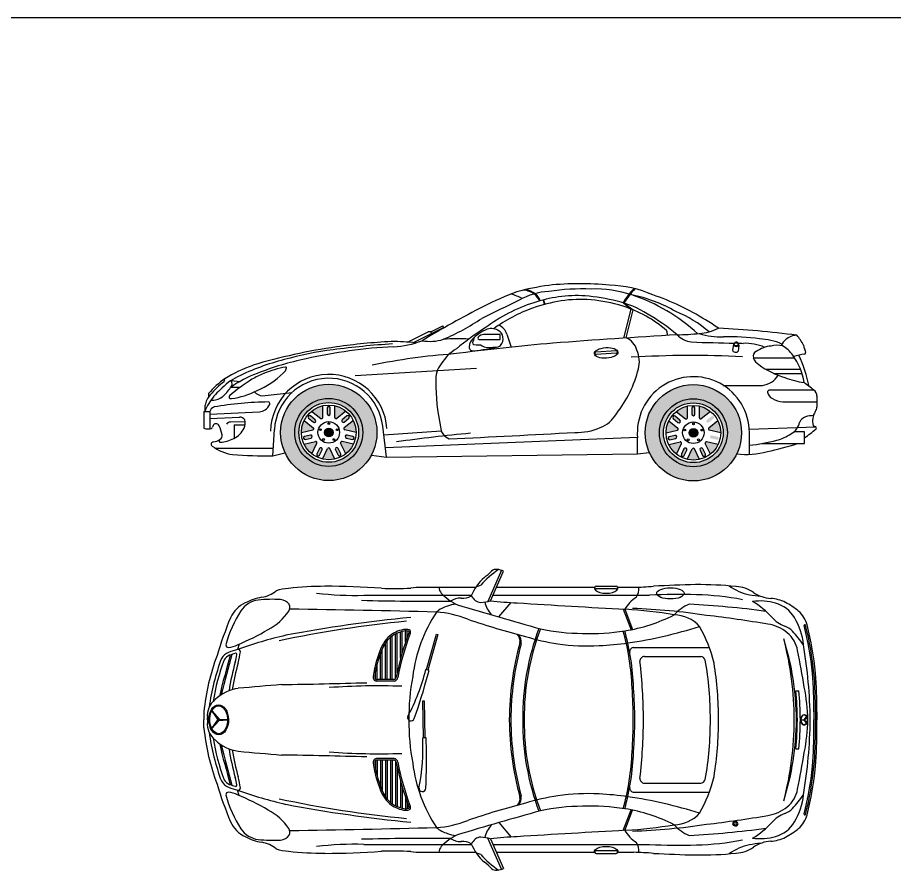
# Model space of a CAD drawing. Header units: millimetres. Extents: x 116290 to 180258, y 22146 to 121276.
# Drawn here: x 132585 to 138424, y 46023 to 51699 of the extents above; entities that cross this region are included whole.
import ezdxf

# ---------------------------------------------------------------- set-up
doc = ezdxf.new("R2010")
doc.units = ezdxf.units.MM
doc.layers.add('www.cad-blocks.net', color=7, linetype='Continuous')

# ---------------------------------------------------------------- blocks, each defined once
blk = doc.blocks.new('A$C0A5A25CC')
h = blk.add_hatch(color=256)
edge = h.paths.add_edge_path(flags=17)
edge.add_arc((831.6, 323), 226.2, 0, 360)
edge = h.paths.add_edge_path()
edge.add_arc((831.6, 323), 320.8, 0, 360)
h = blk.add_hatch(color=256)
edge = h.paths.add_edge_path(flags=17)
edge.add_arc((3259.5, 320.8), 226.2, 0, 360)
edge = h.paths.add_edge_path()
edge.add_arc((3259.5, 320.8), 320.8, 0, 360)
h = blk.add_hatch(color=256)
edge = h.paths.add_edge_path(flags=16)
edge.add_arc((831.6, 323), 198.9, 0, 360)
edge = h.paths.add_edge_path()
edge.add_arc((831.6, 323), 226.2, 0, 360)
h = blk.add_hatch(color=256)
edge = h.paths.add_edge_path(flags=16)
edge.add_arc((3259.5, 320.8), 198.9, 0, 360)
edge = h.paths.add_edge_path()
edge.add_arc((3259.5, 320.8), 226.2, 0, 360)
h = blk.add_hatch(color=256)
edge = h.paths.add_edge_path()
edge.add_arc((831.6, 323), 182, 102.69521, 128.73336)
edge.add_line((717.8, 464.9), (778.7, 416.4))
edge.add_arc((783.6, 422.6), 8, 231.42857, 360)
edge.add_line((791.6, 422.6), (791.6, 500.5))
edge = h.paths.add_edge_path()
edge.add_arc((831.6, 323), 182, 51.26664, 77.30479)
edge.add_line((871.6, 500.5), (871.6, 422.6))
edge.add_arc((879.6, 422.6), 8, 180, 308.57143)
edge.add_line((884.6, 416.4), (945.5, 464.9))
edge = h.paths.add_edge_path()
edge.add_line((995.4, 402.4), (934.5, 353.8))
edge.add_arc((939.5, 347.6), 8, 128.57143, 257.14286)
edge.add_line((937.7, 339.8), (1013.7, 322.5))
edge.add_arc((831.6, 323), 182, 359.83807, 360)
edge.add_arc((831.6, 323), 182, 0, 25.87622)
edge = h.paths.add_edge_path()
edge.add_line((995.9, 244.5), (919.9, 261.8))
edge.add_arc((918.1, 254), 8, 77.14286, 205.71429)
edge.add_line((910.9, 250.5), (944.7, 180.3))
edge.add_arc((831.6, 323), 182, 308.4095, 334.44765)
edge = h.paths.add_edge_path()
edge.add_arc((831.6, 212.3), 8, 25.71429, 154.28571)
edge.add_line((824.4, 215.8), (790.6, 145.6))
edge.add_arc((831.6, 323), 182, 256.98092, 283.01908)
edge.add_line((872.6, 145.6), (838.9, 215.8))
edge = h.paths.add_edge_path()
edge.add_arc((745.2, 254), 8, 334.28571, 462.85714)
edge.add_line((743.4, 261.8), (667.4, 244.5))
edge.add_arc((831.6, 323), 182, 205.55235, 231.5905)
edge.add_line((718.6, 180.3), (752.4, 250.5))
edge = h.paths.add_edge_path()
edge.add_arc((831.6, 323), 182, 154.12378, 180)
edge.add_arc((831.6, 323), 182, 180, 180.16193)
edge.add_line((649.6, 322.5), (725.6, 339.8))
edge.add_arc((723.8, 347.6), 8, 282.85714, 411.42857)
edge.add_line((728.8, 353.8), (667.9, 402.4))
edge = h.paths.add_edge_path()
edge.add_line((709.3, 305.3), (670.3, 296.4))
edge.add_arc((672.5, 286.6), 10, 102.85714, 282.85714)
edge.add_line((674.8, 276.9), (713.7, 285.8))
edge.add_arc((711.5, 295.6), 10, 282.85714, 462.85714)
edge = h.paths.add_edge_path()
edge.add_line((741.5, 407.6), (710.3, 432.5))
edge.add_arc((704, 424.7), 10, 51.42857, 231.42857)
edge.add_line((697.8, 416.9), (729.1, 392))
edge.add_arc((735.3, 399.8), 10, 231.42857, 411.42857)
edge = h.paths.add_edge_path()
edge.add_arc((831.6, 486.2), 10, 0, 180)
edge.add_line((821.6, 486.2), (821.6, 446.2))
edge.add_arc((831.6, 446.2), 10, 180, 360)
edge.add_line((841.6, 446.2), (841.6, 486.2))
edge = h.paths.add_edge_path()
edge.add_arc((959.2, 424.7), 10, 308.57143, 488.57143)
edge.add_line((953, 432.5), (921.7, 407.6))
edge.add_arc((928, 399.8), 10, 128.57143, 308.57143)
edge.add_line((934.2, 392), (965.5, 416.9))
edge = h.paths.add_edge_path()
edge.add_line((993, 296.4), (954, 305.3))
edge.add_arc((951.8, 295.6), 10, 77.14286, 257.14286)
edge.add_line((949.5, 285.8), (988.5, 276.9))
edge.add_arc((990.8, 286.6), 10, 257.14286, 437.14286)
edge = h.paths.add_edge_path()
edge.add_arc((885.1, 212), 10, 25.71429, 205.71429)
edge.add_line((876.1, 207.6), (893.4, 171.6))
edge.add_arc((902.5, 175.9), 10, 205.71429, 385.71429)
edge.add_line((911.5, 180.3), (894.1, 216.3))
edge = h.paths.add_edge_path()
edge.add_arc((778.2, 212), 10, 334.28571, 514.28571)
edge.add_line((769.2, 216.3), (751.8, 180.3))
edge.add_arc((760.8, 175.9), 10, 154.28571, 334.28571)
edge.add_line((769.8, 171.6), (787.2, 207.6))
h = blk.add_hatch(color=256)
edge = h.paths.add_edge_path()
edge.add_arc((3259.5, 320.8), 182, 102.69521, 128.73336)
edge.add_line((3145.6, 462.8), (3206.5, 414.2))
edge.add_arc((3211.5, 420.5), 8, 231.42857, 360)
edge.add_line((3219.5, 420.5), (3219.5, 498.4))
edge = h.paths.add_edge_path()
edge.add_arc((3259.5, 320.8), 182, 51.26664, 77.30479)
edge.add_line((3299.5, 498.4), (3299.5, 420.5))
edge.add_arc((3307.5, 420.5), 8, 180, 308.57143)
edge.add_line((3312.5, 414.2), (3373.4, 462.8))
edge = h.paths.add_edge_path()
edge.add_line((3423.3, 400.2), (3362.4, 351.7))
edge.add_arc((3367.3, 345.4), 8, 128.57143, 257.14286)
edge.add_line((3365.6, 337.6), (3441.5, 320.3))
edge.add_arc((3259.5, 320.8), 182, 359.83807, 360)
edge.add_arc((3259.5, 320.8), 182, 0, 25.87622)
edge = h.paths.add_edge_path()
edge.add_line((3423.7, 242.3), (3347.8, 259.6))
edge.add_arc((3346, 251.8), 8, 77.14286, 205.71429)
edge.add_line((3338.8, 248.4), (3372.6, 178.2))
edge.add_arc((3259.5, 320.8), 182, 308.4095, 334.44765)
edge = h.paths.add_edge_path()
edge.add_arc((3259.5, 210.2), 8, 25.71429, 154.28571)
edge.add_line((3252.3, 213.7), (3218.5, 143.5))
edge.add_arc((3259.5, 320.8), 182, 256.98092, 283.01908)
edge.add_line((3300.5, 143.5), (3266.7, 213.7))
edge = h.paths.add_edge_path()
edge.add_arc((3173, 251.8), 8, 334.28571, 462.85714)
edge.add_line((3171.2, 259.6), (3095.3, 242.3))
edge.add_arc((3259.5, 320.8), 182, 205.55235, 231.5905)
edge.add_line((3146.4, 178.2), (3180.2, 248.4))
edge = h.paths.add_edge_path()
edge.add_arc((3259.5, 320.8), 182, 154.12378, 180)
edge.add_arc((3259.5, 320.8), 182, 180, 180.16193)
edge.add_line((3077.5, 320.3), (3153.4, 337.6))
edge.add_arc((3151.6, 345.4), 8, 282.85714, 411.42857)
edge.add_line((3156.6, 351.7), (3095.7, 400.2))
edge = h.paths.add_edge_path()
edge.add_line((3137.1, 303.1), (3098.1, 294.2))
edge.add_arc((3100.4, 284.5), 10, 102.85714, 282.85714)
edge.add_line((3102.6, 274.7), (3141.6, 283.6))
edge.add_arc((3139.4, 293.4), 10, 282.85714, 462.85714)
edge = h.paths.add_edge_path()
edge.add_line((3169.4, 405.4), (3138.1, 430.4))
edge.add_arc((3131.9, 422.6), 10, 51.42857, 231.42857)
edge.add_line((3125.7, 414.8), (3156.9, 389.8))
edge.add_arc((3163.2, 397.6), 10, 231.42857, 411.42857)
edge = h.paths.add_edge_path()
edge.add_arc((3259.5, 484), 10, 0, 180)
edge.add_line((3249.5, 484), (3249.5, 444))
edge.add_arc((3259.5, 444), 10, 180, 360)
edge.add_line((3269.5, 444), (3269.5, 484))
edge = h.paths.add_edge_path()
edge.add_arc((3387.1, 422.6), 10, 308.57143, 488.57143)
edge.add_line((3380.9, 430.4), (3349.6, 405.4))
edge.add_arc((3355.8, 397.6), 10, 128.57143, 308.57143)
edge.add_line((3362.1, 389.8), (3393.3, 414.8))
edge = h.paths.add_edge_path()
edge.add_line((3420.8, 294.2), (3381.8, 303.1))
edge.add_arc((3379.6, 293.4), 10, 77.14286, 257.14286)
edge.add_line((3377.4, 283.6), (3416.4, 274.7))
edge.add_arc((3418.6, 284.5), 10, 257.14286, 437.14286)
edge = h.paths.add_edge_path()
edge.add_arc((3312.9, 209.8), 10, 25.71429, 205.71429)
edge.add_line((3303.9, 205.5), (3321.3, 169.4))
edge.add_arc((3330.3, 173.8), 10, 205.71429, 385.71429)
edge.add_line((3339.3, 178.1), (3322, 214.1))
edge = h.paths.add_edge_path()
edge.add_arc((3206, 209.8), 10, 334.28571, 514.28571)
edge.add_line((3197, 214.1), (3179.7, 178.1))
edge.add_arc((3188.7, 173.8), 10, 154.28571, 334.28571)
edge.add_line((3197.7, 169.4), (3215, 205.5))
h = blk.add_hatch(color=256)
h.paths.add_polyline_path([(781.9, 341.3, 1), (769.6, 341.3, 1)])
h.paths.add_polyline_path([(837.9, 381.8, 1), (825.7, 381.8, 1)])
h.paths.add_polyline_path([(881.5, 341, 1), (893.7, 341, 1)])
h.paths.add_polyline_path([(860, 275.3, 1), (872.2, 275.3, 1)])
h.paths.add_polyline_path([(790.8, 275.5, 1), (803.1, 275.5, 1)])
h = blk.add_hatch(color=256)
h.paths.add_polyline_path([(802.7, 323, 1), (860.6, 323, 1)])
h.paths.add_polyline_path([(831.6, 349.2), (831.6, 349.3), (831.6, 349.2, -0.414179), (857.9, 323, -1), (805.4, 323, -0.414179)], flags=16)
h = blk.add_hatch(color=256)
h.paths.add_polyline_path([(3209.7, 339.1, 1), (3197.5, 339.1, 1)])
h.paths.add_polyline_path([(3265.8, 379.6, 1), (3253.5, 379.6, 1)])
h.paths.add_polyline_path([(3309.3, 338.8, 1), (3321.6, 338.8, 1)])
h.paths.add_polyline_path([(3287.8, 273.2, 1), (3300.1, 273.2, 1)])
h.paths.add_polyline_path([(3218.7, 273.3, 1), (3230.9, 273.3, 1)])
h = blk.add_hatch(color=256)
h.paths.add_polyline_path([(831.6, 349.2, 0.414179), (805.4, 323, 0.168024), (811, 306.7), (830, 323.8)])
h.paths.add_polyline_path([(831.6, 349.2), (833.3, 323.8), (852.3, 306.7, 0.168024), (857.9, 323, 0.414179)])
h.paths.add_polyline_path([(831.6, 320.9), (811, 306.7, 0.486094), (852.3, 306.7)])
for points in [[(831.6, 349.2, 0.000059), (831.6, 349.2), (830, 323.8), (811, 306.7), (831.6, 320.9), (852.3, 306.7), (833.3, 323.8)], [(3259.5, 347.1, 0.000059), (3259.5, 347.1), (3257.9, 321.6), (3238.8, 304.6), (3259.5, 318.8), (3280.2, 304.6), (3261.1, 321.6)]]:
    blk.add_hatch(color=256).paths.add_polyline_path(points)
h = blk.add_hatch(color=256)
h.paths.add_polyline_path([(3230.6, 320.8, 1), (3288.4, 320.8, 1)])
h.paths.add_polyline_path([(3259.5, 347.1), (3259.5, 347.1), (3259.5, 347.1, -0.414179), (3285.8, 320.8, -1), (3233.2, 320.8, -0.414179)], flags=16)
h = blk.add_hatch(color=256)
h.paths.add_polyline_path([(3259.5, 347.1, 0.414179), (3233.2, 320.8, 0.168024), (3238.8, 304.6), (3257.9, 321.6)])
h.paths.add_polyline_path([(3259.5, 347.1), (3261.1, 321.6), (3280.2, 304.6, 0.168024), (3285.8, 320.8, 0.414179)])
h.paths.add_polyline_path([(3259.5, 318.8), (3238.8, 304.6, 0.486094), (3280.2, 304.6)])
for p, q in [((2259.2, 1204.2), (2266.8, 1174.2)), ((2262.4, 1205), (2270, 1175.1)), ((2843.4, 1141.9), (2791.6, 1185.6)), ((2798, 1183.6), (2858.6, 1138.4)), ((2797.1, 950.6), (2845.8, 1143.6)), ((2811.4, 951.5), (2858.6, 1138.4)), ((1396.9, 920.6), (1596.8, 1021)), ((1510.6, 992.4), (1590.9, 1032.8)), ((1596.8, 1021), (1590.9, 1032.8)), ((3082.6, 995.8), (3084.3, 968.5)), ((1357, 924.2), (1492.7, 992.4)), ((1510.6, 992.4), (1492.7, 992.4)), ((1510.6, 992.4), (1516.5, 980.7)), ((1794.5, 936.1), (1791.7, 926.4)), ((1800.7, 953.7), (1794.5, 936.1)), ((1832.7, 941.6), (1973, 941.6)), ((1973, 975.4), (1861.3, 975.4)), ((1973, 941.6), (1973, 975.4)), ((2017.6, 977.8), (2045.6, 890.2)), ((1791.7, 926.4), (1789.7, 921.6)), ((1789.7, 921.6), (1790.4, 913.4)), ((1790.4, 913.4), (1794.5, 907.9)), ((1794.5, 907.9), (1813, 905.8)), ((1813, 905.8), (1831.6, 906.5)), ((1831.6, 906.5), (1841.9, 906.5)), ((1841.9, 906.5), (1852.9, 899)), ((1852.9, 899), (1866.6, 893.5)), ((1866.6, 893.5), (1885.9, 887.3)), ((1885.9, 887.3), (1960, 893.1)), ((3526.1, 909), (3520.6, 869.7)), ((3538.1, 922), (3530.6, 909.2)), ((3554.3, 919.5), (3556.8, 906.1)), ((3562.3, 903.9), (3556.8, 864.6)), ((2603.4, 849.4), (2603.3, 851.9)), ((2610.7, 860.4), (2745, 869.2)), ((2746.2, 850.7), (2611.9, 842)), ((2753.5, 861.7), (2753.7, 859.2)), ((3658.9, 818.4), (3934.1, 818.4)), ((1007.5, 702.3), (1815.1, 751.2)), ((3740.2, 745), (3972.5, 745)), ((3796.7, 715.4), (3982.8, 715.4)), ((135.5, 659.9), (139.5, 680.2)), ((181.5, 668.1), (241.8, 662.6)), ((179.3, 623.7), (242.4, 623.7)), ((388.9, 567.4), (587.7, 589.1)), ((3458.8, 636.3), (3719.1, 636.3)), ((4061.1, 604.7), (3766.4, 604.7)), ((31.2, 581), (31.2, 558.7)), ((3856.1, 525.8), (4082, 525.8)), ((4082, 567), (4082, 491.5)), ((8.2, 461.7), (8.2, 504)), ((791.6, 422.6), (791.6, 500.5)), ((821.6, 486.2), (821.6, 446.2)), ((841.6, 446.2), (841.6, 486.2)), ((871.6, 422.6), (871.6, 500.5)), ((3219.5, 420.5), (3219.5, 498.4)), ((3249.5, 484), (3249.5, 444)), ((3269.5, 444), (3269.5, 484)), ((3299.5, 420.5), (3299.5, 498.4)), ((0, 461.7), (0, 350.4)), ((0, 461.7), (40.3, 461.7)), ((40.3, 461.7), (40.3, 347.6)), ((40.3, 445.3), (370.5, 460.9)), ((40.3, 415.5), (238.2, 424.7)), ((697.8, 416.9), (729.1, 392)), ((741.5, 407.6), (710.3, 432.5)), ((717.8, 464.9), (778.7, 416.4)), ((945.5, 464.9), (884.6, 416.4)), ((953, 432.5), (921.7, 407.6)), ((934.2, 392), (965.5, 416.9)), ((3125.7, 414.8), (3156.9, 389.8)), ((3169.4, 405.4), (3138.1, 430.4)), ((3145.6, 462.8), (3206.5, 414.2)), ((3373.4, 462.8), (3312.5, 414.2)), ((275.3, 392.7), (176.3, 391.5)), ((201.9, 374.3), (201.9, 283.5)), ((201.9, 374.3), (275.2, 374.3)), ((667.9, 402.4), (728.8, 353.8)), ((995.4, 402.4), (934.5, 353.8)), ((1216.7, 158.2), (1191.6, 364.5)), ((3095.7, 400.2), (3156.6, 351.7)), ((3423.3, 400.2), (3362.4, 351.7)), ((3631.9, 344.5), (4074.1, 360.2)), ((458.8, 168), (469.7, 343.3)), ((649.6, 322.5), (725.6, 339.8)), ((709.3, 305.3), (670.3, 296.4)), ((811, 306.7), (830, 323.8)), ((811, 306.7), (831.6, 320.9)), ((830, 323.8), (831.6, 349.3)), ((831.6, 349.3), (833.3, 323.8)), ((852.3, 306.7), (831.6, 320.9)), ((852.3, 306.7), (833.3, 323.8)), ((1013.7, 322.5), (937.7, 339.8)), ((993, 296.4), (954, 305.3)), ((1198.6, 306.8), (1581.2, 332.7)), ((3077.5, 320.3), (3153.4, 337.6)), ((3137.1, 303.1), (3098.1, 294.2)), ((3238.8, 304.6), (3257.9, 321.6)), ((3238.8, 304.6), (3259.5, 318.8)), ((3257.9, 321.6), (3259.5, 347.1)), ((3259.5, 347.1), (3261.1, 321.6)), ((3280.2, 304.6), (3259.5, 318.8)), ((3280.2, 304.6), (3261.1, 321.6)), ((3441.5, 320.3), (3365.6, 337.6)), ((3633.3, 176.9), (3632.7, 322.5)), ((3999.5, 326.5), (3928.7, 326.5)), ((3999.5, 249.1), (3999.5, 326.5)), ((667.4, 244.5), (743.4, 261.8)), ((674.8, 276.9), (713.7, 285.8)), ((718.6, 180.3), (752.4, 250.5)), ((944.7, 180.3), (910.9, 250.5)), ((995.9, 244.5), (919.9, 261.8)), ((949.5, 285.8), (988.5, 276.9)), ((1208.8, 223.3), (2887.5, 290.9)), ((2887.9, 181.4), (2887.9, 286.3)), ((3095.3, 242.3), (3171.2, 259.6)), ((3102.6, 274.7), (3141.6, 283.6)), ((3146.4, 178.2), (3180.2, 248.4)), ((3372.6, 178.2), (3338.8, 248.4)), ((3423.7, 242.3), (3347.8, 259.6)), ((3716.7, 249.1), (3999.5, 249.1)), ((74.6, 219), (462, 219)), ((459.7, 168.1), (540.1, 187)), ((769.2, 216.3), (751.8, 180.3)), ((769.8, 171.6), (787.2, 207.6)), ((790.6, 145.6), (824.4, 215.8)), ((872.6, 145.6), (838.9, 215.8)), ((876.1, 207.6), (893.4, 171.6)), ((911.5, 180.3), (894.1, 216.3)), ((1216.7, 158.2), (2887.9, 181.4)), ((2887.9, 181.4), (2966.3, 190.5)), ((3197, 214.1), (3179.7, 178.1)), ((3197.7, 169.4), (3215, 205.5)), ((3218.5, 143.5), (3252.3, 213.7)), ((3300.5, 143.5), (3266.7, 213.7)), ((3303.9, 205.5), (3321.3, 169.4)), ((3339.3, 178.1), (3322, 214.1)), ((1115.7, 171.7), (1216.7, 158.2))]:
    blk.add_line(p, q)
for centre, radius in [((831.6, 323), 320.8), ((3259.5, 320.8), 320.8), ((831.6, 323), 226.2), ((3259.5, 320.8), 226.2), ((831.6, 323), 198.9), ((831.6, 323), 198.9), ((831.6, 323), 182), ((3259.5, 320.8), 198.9), ((3259.5, 320.8), 198.9), ((3259.5, 320.8), 182), ((831.6, 323), 71.8), ((831.6, 323), 28.9), ((831.8, 381.8), 6.13), ((3259.5, 320.8), 71.8), ((3259.6, 379.6), 6.13), ((775.8, 341.3), 6.13), ((831.6, 323), 26.3), ((887.6, 341), 6.13), ((3203.6, 339.1), 6.13), ((3259.5, 320.8), 28.9), ((3259.5, 320.8), 26.3), ((3315.5, 338.8), 6.13), ((797, 275.5), 6.13), ((866.1, 275.3), 6.13), ((3224.8, 273.3), 6.13), ((3293.9, 273.2), 6.13)]:
    blk.add_circle(centre, radius)
for centre, radius, start, end in [((2577.8, -650.8), 1972.6, 98.20292, 104.52007), ((2503.9, -625.5), 1938.3, 84.13385, 96.14442), ((2677.7, 518), 785, 66.63499, 88.2275), ((2884.8, -850.6), 2256.6, 110.80472, 116.96756), ((1951.3, 917.1), 340.2, 60.48455, 73.93891), ((2314.8, 835.7), 425.3, 92.3978, 120.24757), ((2111.1, 1114.9), 157, 53.70818, 82.6676), ((2114.2, 1118.9), 157, 53.70818, 79.52917), ((2123.8, 1148.7), 122.6, 23.69539, 49.11928), ((2126.9, 1152.7), 122.6, 22.2744, 49.11928), ((2525.3, -212.4), 1490.6, 87.9216, 98.81026), ((2489.3, 259.4), 974, 87.03091, 97.51275), ((2414.3, -164.5), 1402.2, 76.05465, 84.86743), ((2602.9, 484.7), 792.9, 71.93144, 91.701), ((3191.3, 953.5), 462.3, 134.97855, 149.86008), ((3199, 953.5), 462.3, 135.24571, 150.14925), ((2456.4, 67.1), 1235.4, 47.63929, 71.47911), ((2660.4, 295), 962.1, 59.94805, 78.70937), ((2458, -331.5), 1657.5, 57.82999, 71.31454), ((13424.8, -22279.8), 26070.7, 115.74507, 116.35454), ((2535.9, 133.3), 1106.1, 107.87851, 126.7601), ((2541.1, 157), 1053.5, 98.83396, 109.55853), ((2518.4, 188.9), 1047.8, 98.58402, 107.90239), ((2507.5, 373.2), 834.8, 85.1384, 98.83396), ((2494.2, 217.4), 991.1, 72.90022, 85.1384), ((2591.8, 533.9), 681.6, 58.06267, 76.3877), ((4695.5, -4419.4), 6258.4, 116.92556, 121.20707), ((2524.4, 204), 1003.7, 109.55853, 126.28625), ((2544.7, 381.5), 819.4, 60.80986, 72.90022), ((2291.1, -39.1), 1327.8, 49.62255, 60.13128), ((2820.3, 347.9), 843.7, 49.82735, 67.56675), ((948.2, 2448.5), 1638.6, 293.24323, 303.44874), ((2557.4, 404.2), 793.5, 48.81653, 60.80986), ((1539.3, -1889.4), 3465.8, 56.99534, 58.68615), ((3161.8, -954.3), 2356.8, 123.1252, 128.88396), ((1953.2, 816.7), 204.2, 108.82048, 127.04655), ((1914.6, 929.8), 84.7, 80.90605, 108.82048), ((1912.9, 919.2), 95.4, 55.49704, 80.90605), ((1921.4, 945.1), 101.7, 18.74588, 64.80057), ((1934.4, 950.5), 57.4, 21.83376, 55.49704), ((3074.6, 995.3), 8, 3.7033, 48.81653), ((3270.8, 1323.4), 343.8, 274.60887, 297.03866), ((3063.1, -5847.5), 6874.3, 82.60127, 86.96486), ((1504.7, 1225.8), 296.9, 259.92658, 287.67733), ((1685.7, -174.1), 1120.6, 85.95434, 94.65146), ((1838.8, 892.7), 72, 122.02855, 181.737), ((1985.3, 774.1), 257.5, 127.04655, 135.79131), ((1836.1, 952.4), 11.3, 120.70764, 252.54291), ((1883.1, 881.3), 96.5, 103.03853, 123.12955), ((1923.6, 946.2), 69.1, 332.96007, 21.83376), ((5616, -41880.5), 42923.7, 93.29176, 94.39834), ((2772.7, 845.4), 112.9, 12.72002, 69.95785), ((3034.1, 4375.4), 3405, 271.97195, 274.45089), ((3273.6, 1098.1), 175.4, 225.77427, 260.8335), ((3445.6, 1463.4), 504.7, 253.04556, 271.63261), ((3490.7, -673.7), 1632.9, 82.64276, 91.07763), ((3684.8, 544.4), 401.6, 65.88056, 87.86512), ((3942.6, 855.1), 109.1, 128.48985, 154.89509), ((3951.9, 852.7), 116.9, 91.74285, 131.28271), ((3742.1, 781.8), 278.9, 25.92857, 42.30811), ((1397.7, -2787.6), 3715.3, 97.94955, 106.78039), ((1437.2, -2493.2), 3391.2, 92.95405, 102.88601), ((1693.6, -5436.6), 6364.1, 93.93657, 97.51304), ((1461, -3099.7), 4033.2, 93.03223, 98.22699), ((1257.5, -408.9), 1336.8, 83.37097, 90.42166), ((1243.2, 1458.2), 565, 271.94633, 291.76914), ((1837.4, 622), 301.2, 120.98316, 148.41314), ((3649.4, -14411), 15385, 94.94121, 97.42258), ((1792.4, 891.3), 25.5, 181.737, 280.9534), ((1667.6, 2159.4), 1299.6, 275.72206, 283.00192), ((1946.1, 934.7), 43.9, 288.55616, 332.96007), ((3954.4, 21229.8), 20317.3, 268.00108, 268.81752), ((3954.4, 21229.8), 20317.3, 268.8733, 268.97577), ((3603.5, 583.4), 332.6, 66.82306, 92.11431), ((3795.2, 698.3), 200.4, 95.1151, 125.63143), ((3820.7, 711.4), 191.4, 80.09845, 103.08411), ((3738, 708.7), 223.5, 34.85545, 58.8482), ((4724.6, 1086.5), 754.2, 194.02096, 197.87762), ((1130.9, -1326.8), 2216.1, 96.98374, 105.63253), ((1956, -3292.1), 4147.6, 94.06787, 101.61645), ((2611.3, 852.5), 8, 93.72076, 183.72076), ((2611.4, 850), 8, 183.72076, 273.72076), ((2745.5, 861.2), 8, 3.72076, 93.72076), ((2745.7, 858.7), 8, 273.72076, 3.72076), ((3253.2, -6011.5), 6846.7, 87.20823, 93.41789), ((2721.6, 794), 178.4, 344.57818, 25.30155), ((3690.6, 829.7), 33.6, 110.98216, 198.97852), ((3744.2, 852.7), 91.9, 201.6388, 238.5153), ((3606.4, 600.5), 393.5, 7.84926, 36.82843), ((4057.3, 425.5), 422.9, 97.74957, 107.86915), ((2985.4, 410), 1067, 11.85281, 23.63563), ((3999.2, 852.5), 8, 277.74957, 17.87762), ((656.5, -157), 983.9, 109.68373, 121.69868), ((942.9, -777), 1636.3, 104.48011, 116.04641), ((1081.4, -1138.4), 1991.7, 101.60032, 111.39523), ((1702.6, 678.9), 158.1, 140.34624, 186.25353), ((4031.5, 1231.1), 566.7, 233.71493, 253.34985), ((657, -69.4), 841.6, 111.04233, 124.65845), ((668.9, 77.1), 693.5, 112.96457, 120.15836), ((127.8, 1128.9), 573.8, 293.30147, 314.22721), ((665.9, 57.9), 710.1, 99.82202, 112.1424), ((831.6, 320.8), 388.5, 4.15133, 178.34518), ((492.9, 766.6), 60.1, 305.69991, 332.93082), ((545.7, 752.9), 4.78, 353.67784, 101.16366), ((518.6, 754.8), 31.9, 330.7347, 355.56611), ((2124.9, 937.5), 792, 321.75203, 346.04985), ((3702.3, 777.1), 141.9, 276.80304, 328.90016), ((443.5, 239.5), 535.4, 124.3923, 140.36935), ((358, 332.2), 396.1, 124.17443, 142.67146), ((411.8, 322.6), 415.2, 116.82954, 136.90089), ((905.1, -268.5), 1111.4, 121.7395, 131.34322), ((153.4, 647.2), 35, 315.68916, 36.56141), ((831.6, 320.8), 362.6, 6.92313, 176.44072), ((2890.2, 645.3), 1344.9, 179.30336, 192.21508), ((3259.5, 320.8), 373.2, 0.25579, 185.30467), ((4090.5, 1262.9), 615.8, 248.94015, 261.20162), ((2308.1, -1620.4), 2832.7, 51.76725, 53.41926), ((354.4, 324.5), 373.9, 131.09743, 149.4564), ((-85.9, 798.9), 317.6, 310.86017, 326.3178), ((112.5, 1070.6), 527.5, 277.68637, 297.33541), ((392.4, 637.1), 69.7, 218.59203, 267.15855), ((3767.3, 590.5), 14.2, 86.35028, 180.55411), ((3810.5, 602), 58.7, 191.47239, 245.02776), ((4034.4, 565.3), 47.6, 357.96932, 55.84656), ((131.5, 484.3), 124.9, 135.1314, 170.95447), ((55.8, 647.8), 110.9, 265.42007, 306.58996), ((179, 557.4), 11.7, 133.55382, 205.83395), ((179.8, 562.9), 15.5, 223.0877, 282.263), ((3862.5, 664.3), 138.7, 236.42585, 267.38361), ((112.5, 445.9), 105.5, 139.38162, 171.36594), ((79.1, 454.7), 39.5, 109.05652, 169.84425), ((68.9, 484.5), 8, 99.84386, 109.05652), ((453.8, -1733.7), 2259.4, 90.62684, 99.84386), ((369.9, 528), 67.1, 270.50541, 304.85811), ((331.3, 566.9), 121.4, 309.34557, 331.88006), ((429, 514.8), 10.7, 330.70445, 90.06316), ((831.6, 486.2), 10, 0, 180), ((3259.5, 484), 10, 0, 180), ((4015.3, 497.8), 67, 326.60324, 354.62436), ((241.1, 389.3), 35.5, 28.55862, 94.68471), ((704, 424.7), 10, 51.42857, 231.42857), ((783.6, 422.6), 8, 231.42857, 0), ((831.6, 446.2), 10, 180, 0), ((879.6, 422.6), 8, 180, 308.57143), ((959.2, 424.7), 10, 308.57143, 128.57143), ((2565.1, 551.1), 209.4, 290.94443, 330.24895), ((3131.9, 422.6), 10, 51.42857, 231.42857), ((3211.5, 420.5), 8, 231.42857, 0), ((3259.5, 444), 10, 180, 0), ((3307.5, 420.5), 8, 180, 308.57143), ((4037.4, 356.2), 78.5, 114.27881, 154.66054), ((4069.5, 170.1), 265.5, 92.24248, 104.01797), ((4167.5, 399.3), 114.3, 147.3921, 195.30662), ((26.9, 445.8), 99.2, 254.23431, 284.60823), ((49.9, 357.6), 8, 284.60823, 356.34771), ((85.6, 355.3), 27.7, 149.81233, 176.34771), ((81.4, 357.8), 22.8, 95.41764, 149.81233), ((81.3, 358), 22.6, 25.87485, 95.41764), ((-102.6, 268.7), 227.1, 9.43075, 25.87485), ((176.6, 360.2), 31.3, 90.46794, 145.54181), ((130.3, 419.5), 153.7, 296.90299, 333.84087), ((203.5, 383.9), 72.3, 333.57801, 18.00643), ((723.8, 347.6), 8, 282.85714, 51.42857), ((735.3, 399.8), 10, 231.42857, 51.42857), ((928, 399.8), 10, 128.57143, 308.57143), ((939.5, 347.6), 8, 128.57143, 257.14286), ((1662.9, 363.1), 87.2, 181.52116, 250.6899), ((2489.2, 688.3), 365.3, 267.04968, 294.37336), ((3151.6, 345.4), 8, 282.85714, 51.42857), ((3163.2, 397.6), 10, 231.42857, 51.42857), ((3367.3, 345.4), 8, 128.57143, 257.14286), ((3865.2, 407.3), 102.8, 295.54291, 350.196), ((4065, 371.2), 8, 195.30662, 266.35812), ((4063.1, 342.2), 21.1, 58.8241, 86.35812), ((4069.3, 352.3), 9.25, 318.37527, 58.8241), ((92.3, 301.1), 29.5, 305.52172, 9.43075), ((672.5, 286.6), 10, 102.85714, 282.85714), ((711.5, 295.6), 10, 282.85714, 102.85714), ((951.8, 295.6), 10, 77.14286, 257.14286), ((990.8, 286.6), 10, 257.14286, 77.14286), ((2757.3, -10212.3), 10575.4, 95.33031, 98.01637), ((-646.8, 53239.6), 53007.9, 272.46611, 273.37131), ((3100.4, 284.5), 10, 102.85714, 282.85714), ((3139.4, 293.4), 10, 282.85714, 102.85714), ((3736.2, 566.8), 306.1, 284.83661, 304.49111), ((3483.6, 1040), 912.5, 304.43453, 310.50258), ((64.7, 244.4), 15.9, 95.93942, 230.65725), ((55.9, 352.2), 92.2, 274.43836, 305.52172), ((109.3, 266), 8.31, 164.50469, 271.17522), ((121.9, 257.5), 23.3, 122.2927, 152.3607), ((89.8, 507.4), 250.4, 274.51372, 296.08321), ((745.2, 254), 8, 334.28571, 102.85714), ((918.1, 254), 8, 77.14286, 205.71429), ((3173, 251.8), 8, 334.28571, 102.85714), ((3346, 251.8), 8, 77.14286, 205.71429), ((3532.5, 1306.1), 1072.9, 275.37459, 285.23896), ((3239.6, 2535), 2394.7, 282.35763, 287.34212), ((249.4, 508.8), 338.4, 234.85041, 260.14354), ((421.4, 3614.3), 3446.6, 266.17555, 270.60769), ((760.8, 175.9), 10, 154.28571, 334.28571), ((778.2, 212), 10, 334.28571, 154.28571), ((831.6, 212.3), 8, 25.71429, 154.28571), ((885.1, 212), 10, 25.71429, 205.71429), ((902.5, 175.9), 10, 205.71429, 25.71429), ((3188.7, 173.8), 10, 154.28571, 334.28571), ((3206, 209.8), 10, 334.28571, 154.28571), ((3259.5, 210.2), 8, 25.71429, 154.28571), ((3312.9, 209.8), 10, 25.71429, 205.71429), ((3330.3, 173.8), 10, 205.71429, 25.71429), ((3611.5, 698.2), 521.7, 262.99571, 285.63361), ((457.8, 175.9), 8, 270.60769, 283.18855)]:
    blk.add_arc(centre, radius, start, end)
for centre, major_axis, ratio in [((2678.8, 852), (78, 5.1), 0.451418), ((3546.2, 920.8), (8.09, -1.28), 0.582779)]:
    blk.add_ellipse(centre, major_axis=major_axis, ratio=ratio)
for centre, major_axis, ratio, start_param, end_param in [((3544.2, 906.4), (18.1, -2.6), 0.573093, 2.199627, 7.271706), ((3543.7, 907.8), (13.1, -1.4), 0.46009, 3.141593, 6.283185), ((3538.7, 867.1), (18.1, -2.6), 0.573093, 3.141593, 6.283185)]:
    blk.add_ellipse(centre, major_axis=major_axis, ratio=ratio, start_param=start_param, end_param=end_param)
blk = doc.blocks.new('A$C6F04371C')
for p, q in [((1982.2, 1995.9), (1891.6, 1788.3)), ((1909.8, 1793.3), (1996.2, 1991.2)), ((1448, 1882.7), (1810.1, 1882.7)), ((1948.8, 1882.7), (2603.9, 1882.7)), ((2603.9, 1880.3), (2603.9, 1882.8)), ((2611.9, 1890.8), (2746.5, 1890.8)), ((2746.5, 1872.3), (2611.9, 1872.3)), ((2754.5, 1882.8), (2754.5, 1880.3)), ((2754.5, 1882.7), (2861.1, 1882.7)), ((1065, 1830.2), (1782.1, 1830.2)), ((1925.9, 1830.2), (2967.4, 1830.2)), ((1964.6, 1685.3), (2045.6, 1781.2)), ((2792.3, 1737.3), (2845.3, 1600.5)), ((2803.3, 1736.7), (2855.2, 1602.6)), ((1286.9, 1314.7), (1286.9, 1577.7)), ((1310.3, 1410.4), (1310.3, 1586.3)), ((1320.3, 1445.7), (1320.3, 1589.1)), ((1343.7, 1519.6), (1343.7, 1593)), ((1353.7, 1548.3), (1353.7, 1592.3)), ((1220.2, 1268.9), (1220.2, 1528)), ((1243.5, 1268.9), (1243.5, 1551.4)), ((1253.5, 1268.9), (1253.5, 1559.1)), ((1276.9, 1275.1), (1276.9, 1573.1)), ((1482.1, 1335.3), (1549.2, 1572)), ((1557, 1569.8), (1490.7, 1332.1)), ((1549.2, 1572), (1557, 1569.8)), ((234.7, 1505.1), (225, 1469.2)), ((1186.8, 1268.9), (1186.8, 1468.9)), ((1210.2, 1268.9), (1210.2, 1514.6)), ((2858.5, 1482.2), (3366.3, 1482.2)), ((1176.8, 1268.9), (1176.8, 1444.2)), ((2933.5, 1422.4), (3308.5, 1422.4)), ((1153.4, 1268.9), (1153.4, 1370.6)), ((1143.4, 1272.4), (1143.4, 1325.1)), ((1499.4, 1328.9), (1478.1, 1336.8)), ((1493.6, 1306.3), (1499.4, 1328.9)), ((1266.4, 1258.9), (1148.6, 1258.9)), ((1266.4, 1268.9), (1154.8, 1268.9)), ((1265.7, 1268.9), (1266.4, 1268.9)), ((3942.8, 1193.1), (3962.8, 1194.6)), ((1458.1, 1127.2), (1466.2, 1127.3)), ((1461.8, 881.2), (1458.1, 1127.2)), ((1466.2, 1127.3), (1471, 880.7)), ((0, 1054), (0, 1001)), ((52.4, 1059.9), (101.2, 1006.2)), ((52.4, 1059.9), (92.1, 1001)), ((98.7, 1001), (52.4, 1059.9)), ((4062, 1054.4), (4062, 1001)), ((4072, 1054.4), (4072, 1001)), ((4082, 1054.3), (4082, 1001)), ((0, 948), (0, 1001)), ((23.8, 1001), (23.8, 1015.6)), ((23.8, 1001), (23.8, 986.4)), ((53.1, 943), (92.1, 1001)), ((53.1, 943), (98.7, 1001)), ((53.1, 943), (101.2, 995.8)), ((157.6, 1001), (98.7, 1001)), ((101.2, 1006.2), (157.6, 1001)), ((101.2, 995.8), (157.6, 1001)), ((3978.1, 1001), (3996.5, 1003)), ((3996.5, 999), (3978.1, 1001)), ((3978.1, 1001), (3997.4, 1001)), ((4012.8, 1020.5), (3996.5, 1003)), ((4013, 981.2), (3996.5, 999)), ((3997.4, 1001), (4012.8, 1020.5)), ((3997.4, 1001), (4013, 981.2)), ((4012.8, 1020.5), (4000, 1001)), ((4013, 981.2), (4000, 1001)), ((4062, 947.6), (4062, 1001)), ((4072, 947.6), (4072, 1001)), ((4082, 947.7), (4082, 1001)), ((1480.3, 880), (1457.6, 881.5)), ((1481.2, 856.7), (1480.3, 880)), ((3942.8, 808.9), (3962.8, 807.4)), ((1143.4, 729.6), (1143.4, 676.9)), ((1266.4, 743.1), (1148.6, 743.1)), ((1153.4, 733.1), (1153.4, 631.4)), ((1266.4, 733.1), (1154.8, 733.1)), ((1176.8, 733.1), (1176.8, 557.8)), ((1186.8, 733.1), (1186.8, 533.1)), ((1210.2, 733.1), (1210.2, 487.4)), ((1220.2, 733.1), (1220.2, 474)), ((1243.5, 733.1), (1243.5, 450.6)), ((1253.5, 733.1), (1253.5, 442.9)), ((1265.7, 733.1), (1266.4, 733.1)), ((1276.9, 726.9), (1276.9, 428.9)), ((1286.9, 687.3), (1286.9, 424.3)), ((1310.3, 591.6), (1310.3, 415.7)), ((234.7, 496.9), (225, 532.8)), ((1320.3, 556.3), (1320.3, 412.9)), ((2933.5, 579.6), (3308.5, 579.6)), ((1343.7, 482.4), (1343.7, 409)), ((2858.5, 519.8), (3366.3, 519.8)), ((1353.7, 453.7), (1353.7, 409.7)), ((2792.3, 264.7), (2845.3, 401.5)), ((2803.3, 265.3), (2855.2, 399.4)), ((1964.6, 316.7), (2045.6, 220.8)), ((3526.6, 315.8), (3533.5, 324.1)), ((3551.8, 310.9), (3548.4, 321.6)), ((1982.2, 6.1), (1891.6, 213.7)), ((1909.8, 208.7), (1996.2, 10.8)), ((1065, 171.8), (1782.1, 171.8)), ((1448, 119.3), (1810.1, 119.3)), ((1925.9, 171.8), (2967.4, 171.8)), ((1948.8, 119.3), (2603.9, 119.3)), ((2603.9, 121.7), (2603.9, 119.2)), ((2746.5, 129.7), (2611.9, 129.7)), ((2754.5, 119.2), (2754.5, 121.7)), ((2754.5, 119.3), (2861.1, 119.3)), ((2611.9, 111.2), (2746.5, 111.2))]:
    blk.add_line(p, q)
for centre, radius, start, end in [((2321.2, 1473.3), 638.4, 124.29274, 138.36399), ((1456, 2450.5), 650.2, 309.36467, 315.02751), ((1947.5, 1952.5), 49.8, 83.83603, 129.40351), ((1929, 1814.3), 189.2, 69.18721, 82.74399), ((2065.2, 1713.2), 306.3, 129.98878, 158.3546), ((582.6, 1561.4), 314.5, 93.37834, 108.70935), ((818.2, -389.2), 2278.7, 90.2947, 96.40265), ((818.9, -3056.4), 4946, 85.78013, 90.14394), ((1266.3, 3584.4), 1710.3, 267.2027, 273.77334), ((1446.8, 1408.7), 473.9, 89.85397, 98.24362), ((1634.4, 1888.8), 69.4, 185.0787, 219.2545), ((1816.8, 1949.2), 58.6, 268.8417, 297.80078), ((2611.9, 1882.8), 8, 90, 180), ((2611.9, 1880.3), 8, 180, 270), ((2746.5, 1882.8), 8, 360, 90), ((2746.5, 1880.3), 8, 270, 360), ((2791.7, 4458.2), 2576.5, 271.54248, 274.51502), ((2782.8, 1877.8), 114.1, 327.23902, 3.04713), ((3485.9, -7273.1), 9176, 91.31974, 93.06959), ((3299.2, -525.8), 2426.4, 84.22398, 90.58118), ((3701.1, 2173.4), 346.6, 234.16111, 258.79583), ((3533.3, 1666.3), 222.2, 55.10735, 87.38958), ((451.9, 1438.8), 383.3, 100.01486, 117.61709), ((347.5, 2030.6), 217.7, 279.99579, 308.06616), ((1000.3, 3839), 2009.9, 262.85111, 271.84618), ((1813.1, 2051.6), 311, 221.65606, 246.656), ((1704.3, 1707.3), 103.6, 85.42334, 126.08647), ((1725.3, 1910.8), 101, 262.76424, 303.10265), ((1890.6, 1892.7), 128.6, 211.14185, 229.12307), ((2990.9, 1633.8), 214, 121.59913, 151.2634), ((3161.7, -1621.6), 3457.2, 88.04001, 93.22139), ((3229.8, -61.4), 1895.7, 79.159, 88.48297), ((3751.9, 2430.1), 608.3, 258.79583, 265.81667), ((3788.4, 2032.2), 223.9, 235.10735, 266.43739), ((355, 1602.3), 193.7, 114.6278, 156.1322), ((380, 1639.9), 158.5, 96.58393, 146.90188), ((456, 981.8), 821, 86.16979, 96.58393), ((505.5, 1722.1), 79.1, 36.81619, 86.16979), ((523.6, 1749), 49.7, 330.23625, 24.30797), ((1497.6, 18947.6), 17157.2, 268.50666, 270.48667), ((1672.4, 1576), 187.8, 105.2273, 131.07516), ((1806.9, 1218.9), 568.8, 103.30644, 108.85673), ((12576.3, 38318.6), 38139.3, 253.4148, 254.27656), ((1842, 1836.6), 54.4, 229.12307, 271.57675), ((1836.8, 2025.5), 243.4, 271.57675, 287.44793), ((2127.2, 1862), 268.8, 196.7939, 216.91934), ((2172.7, 3972.1), 2194.6, 263.12037, 267.74958), ((7950.5, 94616.4), 93022.2, 266.385736, 266.831634), ((3335.7, 1515.3), 275, 112.215, 138.04434), ((2910.2, -4514.1), 6292.2, 82.39547, 87.07071), ((3705.4, 1443), 348.8, 72.98225, 98.4189), ((3371.6, 1312.4), 553.4, 41.9304, 59.27707), ((3758.7, 1555.3), 254, 63.31861, 86.43739), ((3752.8, 1576.7), 207.2, 30.21727, 74.70631), ((3678.9, 1396.4), 431.8, 49.30986, 63.31861), ((898.7, 1301.8), 777.7, 146.90188, 165.16602), ((249.3, 1943.4), 385.7, 297.68677, 325.38682), ((-512.3, -75540.9), 77286, 88.471696, 89.1962), ((2404.6, 1157.8), 1022.5, 146.80762, 172.57935), ((1510.2, 1060.6), 658.2, 67.96078, 86.62563), ((2629, 2691.8), 1112.5, 278.9982, 296.83718), ((2647.5, -1073.6), 2814.6, 80.10517, 86.70793), ((2695.7, -2624.1), 4369.1, 81.42619, 87.924), ((3126.2, 1460.6), 238.6, 42.88327, 88.79519), ((2254.7, -7371.7), 9133.5, 80.5424, 83.13074), ((3846.8, 1591.6), 174.3, 13.60274, 49.30986), ((2628.7, 662.5), 2654, 157.44043, 163.20837), ((2081.5, -5909), 7601.4, 95.52492, 102.0026), ((2267, -7529.1), 9253.9, 95.5114, 100.71594), ((3380, 6413.3), 5012.6, 251.1098, 255.70584), ((3715.7, 1371.8), 268.7, 50.94107, 81.48386), ((3941.1, 1823.9), 212.1, 221.9304, 249.98639), ((3586.5, 1463.7), 408, 5.13442, 32.17803), ((-338.3, 2895.3), 1503.6, 291.9765, 300.66236), ((1355, 1416.6), 184.8, 114.78733, 154.78088), ((1375.9, 1371.3), 234.8, 101.21473, 114.78733), ((3113.9, 919), 1869.3, 159.2811, 168.71583), ((1375.9, 1371.3), 224.8, 101.21473, 114.78733), ((1344.2, 1531.2), 71.8, 70.75933, 101.21473), ((1344.2, 1531.2), 61.8, 71.62044, 101.21473), ((1360, 1584.2), 6.72, 324.69122, 56.43397), ((1360, 1584.2), 16.7, 330.05209, 61.84456), ((3809.5, 1015.1), 1686.5, 159.37274, 180.47853), ((3809.5, 1015.1), 1676.5, 159.34347, 180.48138), ((2522.8, 2906.6), 1330.3, 257.76092, 269.95951), ((2571.2, 3115.8), 1540.4, 268.16621, 278.65453), ((1186.9, 1148.9), 1665.9, 2.22122, 15.40723), ((1186.9, 1148.9), 1675.9, 2.22609, 15.36562), ((2389.4, 4475), 2994.1, 278.33913, 287.72594), ((2500.3, 1165.8), 922, 13.2604, 29.72488), ((3823.6, 1501.3), 131.2, 43.24597, 69.98639), ((3755.9, 1426.3), 201.2, 10.23597, 50.06086), ((3341.1, 1047.4), 793.6, 34.78647, 43.24597), ((4001.6, 1628.9), 5, 14.33926, 194.33926), ((1944.8, 1103.1), 2118, 5.62061, 14.33926), ((1944.8, 1103.1), 2128, 5.61867, 14.33926), ((1944.8, 1103.1), 2138, 5.61675, 14.33926), ((1229, -1358.4), 3000.6, 103.15209, 109.54906), ((1355, 1416.6), 174.8, 114.78733, 154.78088), ((3113.9, 919), 1859.3, 159.31157, 168.69023), ((2050.9, 1519.9), 62.9, 347.73703, 52.30645), ((2040.1, 1526.5), 65.5, 352.07589, 41.21749), ((2540.9, 2819.8), 1325.3, 252.50161, 262.0118), ((2142.1, 995), 1803.5, 0.1919, 17.59024), ((1855.9, 1005.1), 2075.5, 359.88627, 14.93435), ((162.9, 1498.8), 16.1, 172.45486, 275.79963), ((146, 1651.8), 170.1, 276.27828, 297.44064), ((708.3, -142.9), 1682.9, 106.68939, 108.84757), ((228, 1453.8), 15.6, 2.30644, 100.96823), ((1809.1, 1202.7), 686.9, 154.78088, 172.79193), ((1809.1, 1202.7), 676.9, 154.78088, 172.83289), ((4056.3, 985.6), 2022.5, 164.75472, 179.5651), ((4056.3, 985.6), 2012.5, 164.99993, 179.56294), ((2554.5, 2796.3), 1304, 261.27844, 273.42115), ((2547.1, 3442.1), 1949.3, 272.50593, 278.15681), ((2863.9, 1454.1), 28.6, 100.91769, 191.54902), ((-14907.9, -2113.5), 19197.6, 9.99444, 10.73389), ((750.4, 956.4), 3287.7, 0.77719, 9.52103), ((1501.8, 900.1), 1509.7, 159.48432, 174.15126), ((1613.3, 857.8), 1594.6, 159.81297, 171.83515), ((10706.4, -1507.6), 10933.3, 164.39998, 165.88226), ((10706.4, -1507.6), 10923.3, 164.36451, 165.82343), ((202.2, 1358.3), 98.9, 112.29224, 149.80738), ((202.2, 1358.3), 78.9, 112.70549, 148.60359), ((708.3, -142.9), 1662.9, 107.44282, 108.82574), ((-476, 1558.3), 707.1, 345.84339, 349.91995), ((212.2, 1436), 8, 349.91995, 107.44282), ((-476, 1558.3), 727.1, 345.81817, 351.78831), ((2933.5, 1392.4), 30, 90, 186.65953), ((3308.5, 1392.4), 30, 10.47613, 90), ((1613.3, 857.8), 1574.6, 159.88011, 170.28523), ((1666.9, 968.3), 1515.9, 164.02851, 171.43431), ((1666.9, 968.3), 1495.9, 164.0165, 171.03444), ((-574.6, 982.8), 3501.9, 0.29716, 6.65953), ((1300.1, 1021), 2072.5, 359.44569, 10.47613), ((965.8, 993), 2462.1, 0.18639, 8.97942), ((1152.1, 1283.7), 25, 167.86079, 261.98852), ((1153.5, 1284.9), 16.1, 171.85577, 274.91142), ((1263.5, 1285.9), 17.2, 277.38381, 356.12943), ((186.6, 1652.7), 1329.6, 331.78, 346.25621), ((2828.1, 1018), 1462.9, 169.28869, 180.66447), ((-2619, 2419.3), 4260.5, 340.66692, 344.85596), ((1336.6, 1082.7), 2725.6, 359.40696, 4.79644), ((1336.6, 1082.7), 2735.6, 359.40805, 4.79794), ((1336.6, 1082.7), 2745.6, 359.40913, 4.79944), ((10472.6, -115374.6), 117034.2, 94.879468, 95.021044), ((-212.9, 46651.9), 45422.4, 270.92153, 271.6383), ((1160.6, -3258.6), 4485.6, 87.98128, 94.16003), ((1264.6, 1284.9), 26.1, 273.98332, 357.19851), ((273.4, 921.8), 291.9, 98.63912, 133.0147), ((-703.4, 974.1), 3563.1, 0.43214, 3.85177), ((-703.4, 974.1), 3573.1, 0.43093, 3.84949), ((827.1, 949.2), 3125.3, 0.94966, 4.4756), ((827.1, 949.2), 3145.3, 0.94362, 4.4756), ((2683.9, 965.7), 1338.5, 1.51199, 10.87785), ((159.3, 1028.9), 136.2, 128.66905, 185.61491), ((1379.7, 1016.4), 22.8, 160.66692, 340.66692), ((2828.1, 984), 1462.9, 179.33553, 190.71131), ((4056.3, 1016.4), 2022.5, 180.4349, 195.24528), ((4056.3, 1016.4), 2012.5, 180.43706, 195.00007), ((3809.5, 986.9), 1686.5, 179.52147, 200.62726), ((3809.5, 986.9), 1676.5, 179.51862, 200.65653), ((-703.4, 1027.9), 3563.1, 356.14823, 359.56786), ((-703.4, 1027.9), 3573.1, 356.15051, 359.56907), ((-574.6, 1019.2), 3501.9, 353.34047, 359.70284), ((1300.1, 980.9), 2072.5, 349.52387, 0.55431), ((965.8, 1009), 2462.1, 351.02058, 359.81361), ((2142.1, 1007), 1803.5, 342.40976, 359.8081), ((1855.9, 996.9), 2075.5, 345.06565, 0.11373), ((827.1, 1052.8), 3125.3, 355.5244, 359.05034), ((827.1, 1052.8), 3145.3, 355.5244, 359.05638), ((750.4, 1045.6), 3287.7, 350.47897, 359.22281), ((2683.9, 1036.3), 1338.5, 349.12215, 358.48801), ((1501.8, 1101.9), 1509.7, 185.84874, 200.51568), ((159.3, 973.1), 136.2, 174.38509, 231.33095), ((1336.6, 919.3), 2725.6, 355.20356, 0.59304), ((1336.6, 919.3), 2735.6, 355.20206, 0.59195), ((1336.6, 919.3), 2745.6, 355.20056, 0.59087), ((1613.3, 1144.2), 1594.6, 188.16485, 200.18703), ((1613.3, 1144.2), 1574.6, 189.71477, 200.11989), ((129.7, 813), 1329.6, 348.47687, 2.95308), ((273.4, 1080.2), 291.9, 226.9853, 261.36088), ((10706.4, 3509.6), 10933.3, 194.11774, 195.60002), ((10706.4, 3509.6), 10923.3, 194.17657, 195.63549), ((-2777.8, 741.3), 4260.5, 357.36379, 1.55283), ((1666.9, 1033.7), 1515.9, 188.56569, 195.97149), ((1666.9, 1033.7), 1495.9, 188.96556, 195.9835), ((10472.6, 117376.6), 117034.2, 264.978956, 265.120532), ((-212.9, -44649.9), 45422.4, 88.3617, 89.07847), ((1160.6, 5260.6), 4485.6, 265.83997, 272.01872), ((1186.9, 853.1), 1665.9, 344.59277, 357.77878), ((1186.9, 853.1), 1675.9, 344.63438, 357.77391), ((-14907.9, 4115.5), 19197.6, 349.26611, 350.00556), ((1152.1, 718.3), 25, 98.01148, 192.13921), ((1809.1, 799.3), 686.9, 187.20807, 205.21912), ((1153.5, 717.1), 16.1, 85.08858, 188.14423), ((1809.1, 799.3), 676.9, 187.16711, 205.21912), ((1263.5, 716.1), 17.2, 3.87057, 82.61619), ((1264.6, 717.1), 26.1, 2.80149, 86.01668), ((3113.9, 1083), 1869.3, 191.28417, 200.7189), ((3113.9, 1083), 1859.3, 191.30977, 200.68843), ((2404.6, 844.2), 1022.5, 187.42065, 213.19238), ((1944.8, 898.9), 2118, 345.66074, 354.37939), ((1944.8, 898.9), 2128, 345.66074, 354.38133), ((1944.8, 898.9), 2138, 345.66074, 354.38325), ((202.2, 643.7), 98.9, 210.19262, 247.70776), ((202.2, 643.7), 78.9, 211.39641, 247.29451), ((-476, 443.7), 707.1, 10.08005, 14.15661), ((-476, 443.7), 727.1, 8.21169, 14.18183), ((2933.5, 609.6), 30, 173.34047, 270), ((2500.3, 836.2), 922, 330.27512, 346.7396), ((3308.5, 609.6), 30, 270, 349.52387), ((2628.7, 1339.5), 2654, 196.79163, 202.55957), ((708.3, 2144.9), 1682.9, 251.15243, 253.31061), ((708.3, 2144.9), 1662.9, 251.17426, 252.55718), ((212.2, 566), 8, 252.55718, 10.08005), ((228, 548.2), 15.6, 259.03177, 357.69356), ((1229, 3360.4), 3000.6, 250.45094, 256.84791), ((1455.4, 546.4), 22.8, 177.36379, 357.36379), ((2863.9, 547.9), 28.6, 168.45098, 259.08231), ((3755.9, 575.7), 201.2, 309.93914, 349.76403), ((162.9, 503.2), 16.1, 84.20037, 187.54514), ((898.7, 700.2), 777.7, 194.83398, 213.09812), ((146, 350.1), 170.1, 62.55936, 83.72172), ((-338.3, -893.3), 1503.6, 59.33764, 68.0235), ((2081.5, 7911), 7601.4, 257.9974, 264.47508), ((1355, 585.4), 184.8, 205.21912, 245.21267), ((1355, 585.4), 174.8, 205.21912, 245.21267), ((2050.9, 482.1), 62.9, 307.69355, 12.26297), ((2040.1, 475.5), 65.5, 318.78251, 7.92411), ((2540.9, -817.8), 1325.3, 97.9882, 107.49839), ((2554.5, -794.3), 1304, 86.57885, 98.72156), ((2547.1, -1440.1), 1949.3, 81.84319, 87.49407), ((2389.4, -2473), 2994.1, 72.27406, 81.66087), ((3341.1, 954.5), 793.6, 316.75403, 325.21353), ((3586.5, 538.3), 408, 327.82197, 354.86558), ((2267, 9531.1), 9253.9, 259.28406, 264.4886), ((1375.9, 630.7), 234.8, 245.21267, 258.78527), ((1375.9, 630.7), 224.8, 245.21267, 258.78527), ((1344.2, 470.8), 61.8, 258.78527, 288.37956), ((1360, 417.8), 6.72, 303.56603, 35.30878), ((1360, 417.8), 16.7, 298.15544, 29.94791), ((3380, -4411.3), 5012.6, 104.29416, 108.8902), ((2522.8, -904.6), 1330.3, 90.04049, 102.23908), ((2571.2, -1113.8), 1540.4, 81.34547, 91.83379), ((2629, -689.8), 1112.5, 63.16282, 81.0018), ((3715.7, 630.2), 268.7, 278.51614, 309.05893), ((3823.6, 500.7), 131.2, 290.01361, 316.75403), ((249.3, 58.6), 385.7, 34.61318, 62.31323), ((1344.2, 470.8), 71.8, 258.78527, 289.24067), ((12576.3, -36316.6), 38139.3, 105.72344, 106.5852), ((3126.2, 541.4), 238.6, 271.20481, 317.11673), ((2254.7, 9373.7), 9133.5, 276.86926, 279.4576), ((3941.1, 178.1), 212.1, 110.01361, 138.0696), ((3846.8, 410.4), 174.3, 310.69014, 346.39726), ((4001.6, 373.1), 5, 165.66074, 345.66074), ((355, 399.7), 193.7, 203.8678, 245.3722), ((1510.2, 941.4), 658.2, 273.37437, 292.03922), ((2127.2, 140), 268.8, 143.08066, 163.2061), ((2647.5, 3075.6), 2814.6, 273.29207, 279.89483), ((2695.7, 4626.1), 4369.1, 272.076, 278.57381), ((3335.7, 486.7), 275, 221.95566, 247.785), ((3371.6, 689.6), 553.4, 300.72293, 318.0696), ((3752.8, 425.3), 207.2, 285.29369, 329.78273), ((380, 362.1), 158.5, 213.09812, 263.41607), ((523.6, 253), 49.7, 335.69203, 29.76375), ((-512.3, 77542.9), 77286, 270.8038, 271.528304), ((1672.4, 426), 187.8, 228.92484, 254.7727), ((1813.1, -49.6), 311, 113.344, 138.34394), ((1806.9, 783.1), 568.8, 251.14327, 256.69356), ((7950.5, -92614.4), 93022.2, 93.168366, 93.614264), ((2990.9, 368.2), 214, 208.7366, 238.40087), ((2910.2, 6516.1), 6292.2, 272.92929, 277.60453), ((3678.9, 605.6), 431.8, 296.68139, 310.69014), ((451.9, 563.2), 383.3, 242.38291, 259.98514), ((456, 1020.2), 821, 263.41607, 273.83021), ((347.5, -28.6), 217.7, 51.93384, 80.00421), ((505.5, 279.9), 79.1, 273.83021, 323.18381), ((1497.6, -16945.6), 17157.2, 89.51333, 91.49334), ((1704.3, 294.7), 103.6, 233.91353, 274.57666), ((1725.3, 91.2), 101, 56.89735, 97.23576), ((1890.6, 109.3), 128.6, 130.87693, 148.85815), ((2065.2, 288.8), 306.3, 201.6454, 230.01122), ((1842, 165.4), 54.4, 88.42325, 130.87693), ((1836.8, -23.5), 243.4, 72.55207, 88.42325), ((2172.7, -1970.1), 2194.6, 92.25042, 96.87963), ((2782.8, 124.2), 114.1, 356.95287, 32.76098), ((3229.8, 2063.4), 1895.7, 271.51703, 280.841), ((3751.9, -428.1), 608.3, 94.18333, 101.20417), ((3705.4, 559), 348.8, 261.5811, 287.01775), ((3788.4, -30.2), 223.9, 93.56261, 124.89265), ((3758.7, 446.7), 254, 273.56261, 296.68139), ((582.6, 440.6), 314.5, 251.29065, 266.62166), ((818.2, 2391.2), 2278.7, 263.59735, 269.7053), ((1000.3, -1837), 2009.9, 88.15382, 97.14889), ((818.9, 5058.4), 4946, 269.85606, 274.21987), ((1266.3, -1582.4), 1710.3, 86.22666, 92.7973), ((1446.8, 593.3), 473.9, 261.75638, 270.14603), ((1634.4, 113.2), 69.4, 140.7455, 174.9213), ((2611.9, 121.7), 8, 90, 180), ((2611.9, 119.2), 8, 180, 270), ((2746.5, 121.7), 8, 0, 90), ((2746.5, 119.2), 8, 270, 0), ((2791.7, -2456.2), 2576.5, 85.48498, 88.45752), ((3161.7, 3623.6), 3457.2, 266.77861, 271.95999), ((3701.1, -171.4), 346.6, 101.20417, 125.83889), ((3533.3, 335.7), 222.2, 272.61042, 304.89265), ((1816.8, 52.8), 58.6, 62.19922, 91.1583), ((2321.2, 528.7), 638.4, 221.63601, 235.70726), ((3485.9, 9275.1), 9176, 266.93041, 268.68026), ((3299.2, 2527.8), 2426.4, 269.41882, 275.77602), ((1456, -448.5), 650.2, 44.97249, 50.63533), ((1947.5, 49.5), 49.8, 230.59649, 276.16397), ((1929, 187.7), 189.2, 277.25601, 290.81279)]:
    blk.add_arc(centre, radius, start, end)
for centre, major_axis, ratio, start_param, end_param in [((2678.8, 1878.5), (78.2, 0), 0.451418, 3.02408, 6.400698), ((3538.7, 309.5), (17.9, -2.9), 0.818219, 1.996823, 7.419721), ((3539.6, 315.2), (9.17, 9.17), 1, 2.309568, 5.159536)]:
    blk.add_ellipse(centre, major_axis=major_axis, ratio=ratio, start_param=start_param, end_param=end_param)
for centre, major_axis, ratio in [((3106.5, 1842.1), (91.1, 0), 0.407118), ((98.7, 1001), (1.8, -99.7), 0.658429), ((3997.4, 1001), (0.4, -32.7), 0.591128), ((3540.5, 320.4), (8.09, -1.28), 0.773914)]:
    blk.add_ellipse(centre, major_axis=major_axis, ratio=ratio)
at = {"extrusion": (0, 0, -1)}
blk.add_ellipse((2678.8, 123.5), major_axis=(78.2, 0), ratio=0.451418, start_param=3.02408, end_param=6.400698, dxfattribs=at)
for points, knots in [([(100.3, 907.8), (119.7, 908.1), (139.8, 925.5), (160.6, 982.6), (160, 1020.5), (137.7, 1077.2), (117, 1094.3), (78.2, 1094.2), (58, 1077.2), (36.9, 1020.5), (37.1, 982.6), (59.1, 925.5), (79.7, 908.1), (99.5, 907.8), (99.9, 907.8), (100.3, 907.8)], [0, 0, 0, 0, 1.043515, 1.043515, 2.087029, 2.087029, 3.130544, 3.130544, 4.174058, 4.174058, 5.217573, 5.217573, 6.261087, 6.261087, 6.283185, 6.283185, 6.283185, 6.283185]), ([(3997.9, 965.3), (4004.6, 965.4), (4010.7, 970.4), (4023.2, 993.9), (4020.2, 1022.2), (3997.9, 1040.7), (3983.9, 1034.3), (3973, 1006.2), (3974.6, 986.2), (3986.4, 969), (3992, 965.3), (3997.9, 965.3)], [0, 0, 0, 0, 0.826132, 0.826132, 2.674888, 2.674888, 4.114601, 4.114601, 5.554313, 5.554313, 6.283185, 6.283185, 6.283185, 6.283185])]:
    blk.add_open_spline(points, degree=3, knots=knots)
blk = doc.blocks.new('FORMAT')
at = {"color": 155, "true_color": 0x546d8e}
blk.add_line((120018.9, 51698.6), (180258.2, 51698.6), dxfattribs=at)

msp = doc.modelspace()

# ---------------------------------------------------------------- block references
for name, p in [('A$C0A5A25CC', (133825.8, 48614.7)), ('A$C6F04371C', (133825.8, 46024.2))]:
    msp.add_blockref(name, p)
at = {"layer": 'www.cad-blocks.net'}
msp.add_blockref('FORMAT', (0, 0), dxfattribs=at)

doc.saveas('drawing.dxf')
